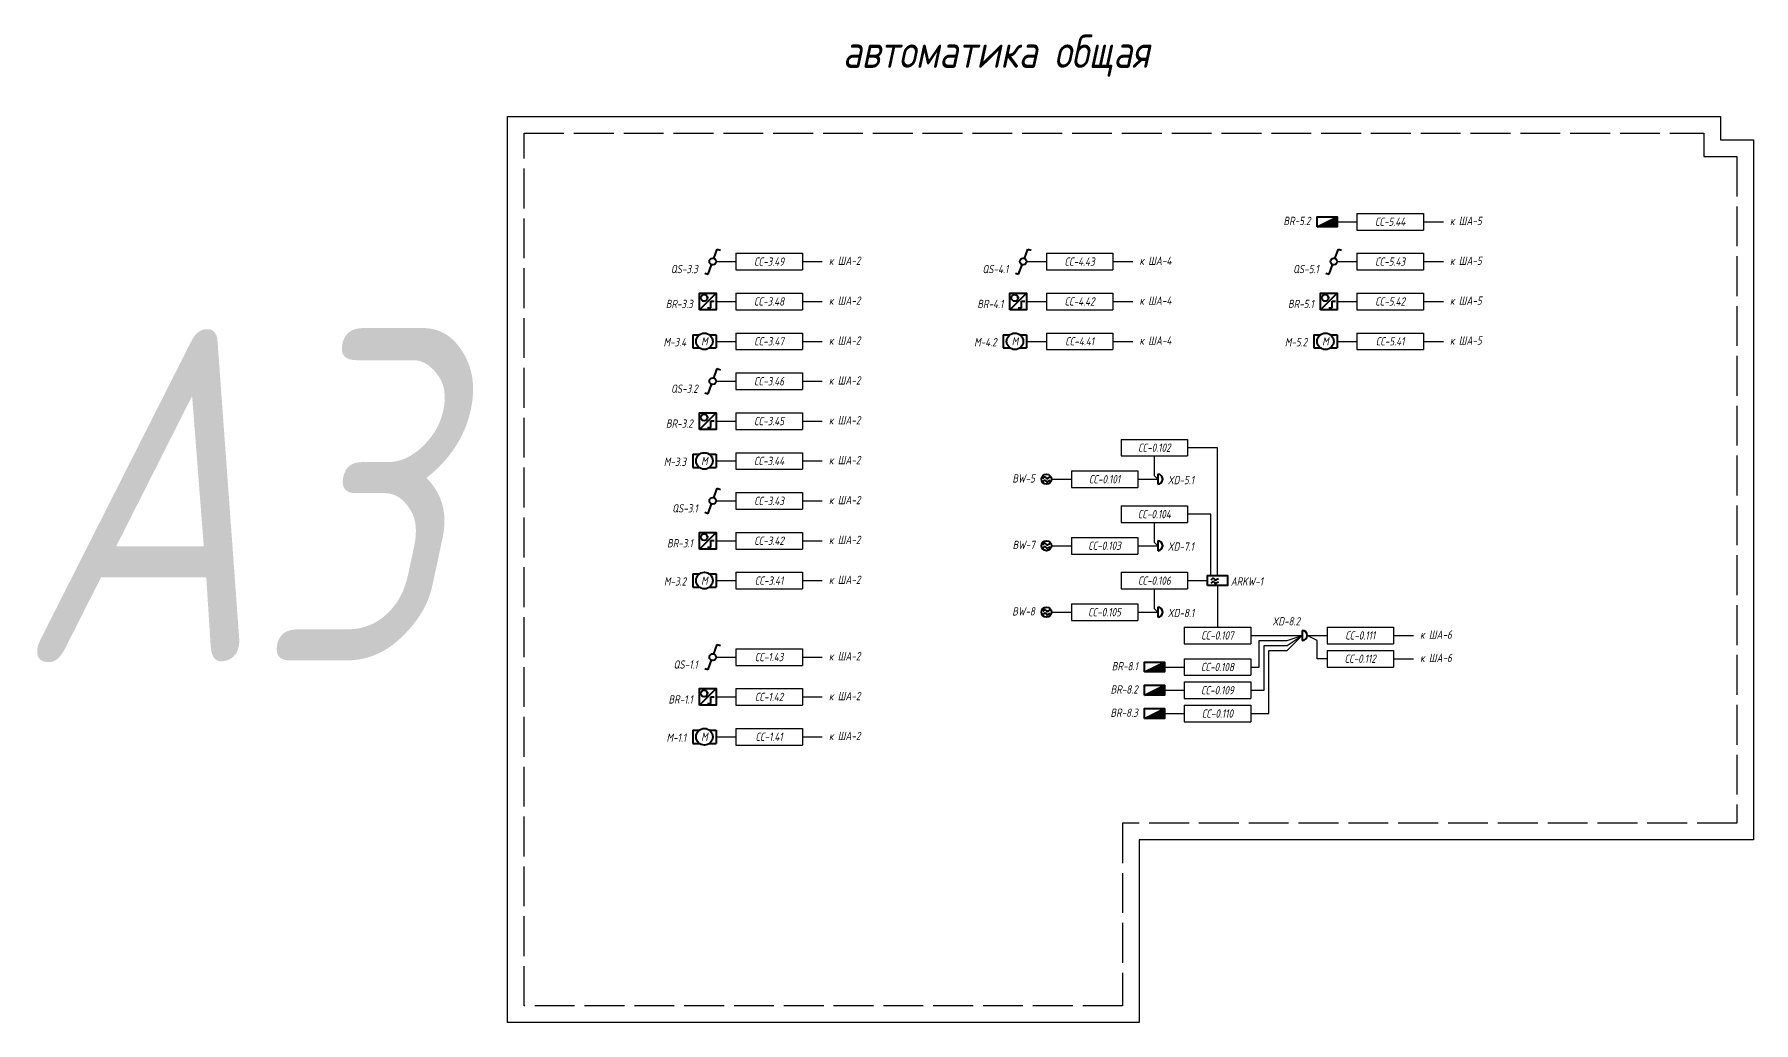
# Model space of a CAD drawing. Header units: millimetres. Extents: x -1048 to 3005, y -1068 to 487.
# Drawn here: x 1991 to 2508, y -372 to -74 of the extents above; entities that cross this region are included whole.
import ezdxf
from ezdxf.enums import TextEntityAlignment as Align

# ---------------------------------------------------------------- set-up
doc = ezdxf.new("R2010")
doc.units = ezdxf.units.MM
doc.linetypes.add('ACAD_ISO02W100', pattern=[15, 12, -3])
doc.layers.add('noprint', color=2, linetype='Continuous', plot=False)
doc.styles.add('ГОСТ-ISOCPEUR', font='isocpeui.ttf', dxfattribs={"width": 0.8})

# ---------------------------------------------------------------- blocks, each defined once
blk = doc.blocks.new('энкодер')
at = {"color": 0, "lineweight": -2}
for p, q in [((0, 0), (5, 5)), ((2.43, 3.56), (2.2, 3.9)), ((2.43, 3.56), (2.66, 3.9)), ((2.48, 0.56), (3.48, 0.56)), ((3.48, 0.56), (3.48, 2.56)), ((3.48, 2.56), (4.48, 2.56))]:
    blk.add_line(p, q, dxfattribs=at)
blk.add_lwpolyline([(0, 0), (0, 5), (5, 5), (5, 0)], close=True, dxfattribs=at)
blk.add_circle((1.43, 3.56), 1, dxfattribs=at)
blk = doc.blocks.new('электродвигатель')
at = {"color": 0, "lineweight": -2}
for p, q in [((0, 4), (0, 0)), ((0, 4), (2, 4)), ((0, 0), (2, 0)), ((5, 4), (7, 4)), ((5, 0), (7, 0)), ((7, 4), (7, 0))]:
    blk.add_line(p, q, dxfattribs=at)
blk.add_circle((3.5, 2), 2.5, dxfattribs=at)
at = {"color": 0, "lineweight": -2, "style": 'ГОСТ-ISOCPEUR', "width": 0.8}
blk.add_text('M', height=2.5, rotation=360, dxfattribs=at).set_placement((3.5, 2), align=Align.MIDDLE_CENTER)
blk = doc.blocks.new('*T393')
at = {"color": 0, "lineweight": -2}
for p, q in [((0, 0), (20, 0)), ((0, 0), (0, -5)), ((20, 0), (20, -5)), ((0, -5), (20, -5))]:
    blk.add_line(p, q, dxfattribs=at)
at = {"color": 0, "insert": (10, -2.5), "char_height": 2.5, "width": 19, "attachment_point": 5, "style": 'ГОСТ-ISOCPEUR'}
blk.add_mtext('{СС-1.41}', dxfattribs=at)
blk = doc.blocks.new('*T394')
at = {"color": 0, "lineweight": -2}
for p, q in [((0, 0), (20, 0)), ((0, 0), (0, -5)), ((20, 0), (20, -5)), ((0, -5), (20, -5))]:
    blk.add_line(p, q, dxfattribs=at)
at = {"color": 0, "insert": (10, -2.5), "char_height": 2.5, "width": 19, "attachment_point": 5, "style": 'ГОСТ-ISOCPEUR'}
blk.add_mtext('{СС-1.42}', dxfattribs=at)
blk = doc.blocks.new('*T395')
at = {"color": 0, "lineweight": -2}
for p, q in [((0, 0), (20, 0)), ((0, 0), (0, -5)), ((20, 0), (20, -5)), ((0, -5), (20, -5))]:
    blk.add_line(p, q, dxfattribs=at)
at = {"color": 0, "insert": (10, -2.5), "char_height": 2.5, "width": 19, "attachment_point": 5, "style": 'ГОСТ-ISOCPEUR'}
blk.add_mtext('{СС-1.43}', dxfattribs=at)
blk = doc.blocks.new('кнопка жалюзи')
at = {"color": 0, "lineweight": -2}
for p, q in [((0.35, 0.94), (1.39, 3.78)), ((1.39, 3.78), (2.34, 3.45)), ((-2.34, -3.45), (-1.39, -3.78)), ((-1.39, -3.78), (-0.35, -0.94))]:
    blk.add_line(p, q, dxfattribs=at)
blk.add_circle((0, 0), 1, dxfattribs=at)
blk = doc.blocks.new('*T396')
at = {"color": 0, "lineweight": -2}
for p, q in [((0, 0), (20, 0)), ((0, 0), (0, -5)), ((20, 0), (20, -5)), ((0, -5), (20, -5))]:
    blk.add_line(p, q, dxfattribs=at)
at = {"color": 0, "insert": (10, -2.5), "char_height": 2.5, "width": 19, "attachment_point": 5, "style": 'ГОСТ-ISOCPEUR'}
blk.add_mtext('{СС-3.41}', dxfattribs=at)
blk = doc.blocks.new('*T397')
at = {"color": 0, "lineweight": -2}
for p, q in [((0, 0), (20, 0)), ((0, 0), (0, -5)), ((20, 0), (20, -5)), ((0, -5), (20, -5))]:
    blk.add_line(p, q, dxfattribs=at)
at = {"color": 0, "insert": (10, -2.5), "char_height": 2.5, "width": 19, "attachment_point": 5, "style": 'ГОСТ-ISOCPEUR'}
blk.add_mtext('{СС-3.42}', dxfattribs=at)
blk = doc.blocks.new('*T398')
at = {"color": 0, "lineweight": -2}
for p, q in [((0, 0), (20, 0)), ((0, 0), (0, -5)), ((20, 0), (20, -5)), ((0, -5), (20, -5))]:
    blk.add_line(p, q, dxfattribs=at)
at = {"color": 0, "insert": (10, -2.5), "char_height": 2.5, "width": 19, "attachment_point": 5, "style": 'ГОСТ-ISOCPEUR'}
blk.add_mtext('{СС-3.43}', dxfattribs=at)
blk = doc.blocks.new('*T399')
at = {"color": 0, "lineweight": -2}
for p, q in [((0, 0), (20, 0)), ((0, 0), (0, -5)), ((20, 0), (20, -5)), ((0, -5), (20, -5))]:
    blk.add_line(p, q, dxfattribs=at)
at = {"color": 0, "insert": (10, -2.5), "char_height": 2.5, "width": 19, "attachment_point": 5, "style": 'ГОСТ-ISOCPEUR'}
blk.add_mtext('{СС-3.44}', dxfattribs=at)
blk = doc.blocks.new('*T400')
at = {"color": 0, "lineweight": -2}
for p, q in [((0, 0), (20, 0)), ((0, 0), (0, -5)), ((20, 0), (20, -5)), ((0, -5), (20, -5))]:
    blk.add_line(p, q, dxfattribs=at)
at = {"color": 0, "insert": (10, -2.5), "char_height": 2.5, "width": 19, "attachment_point": 5, "style": 'ГОСТ-ISOCPEUR'}
blk.add_mtext('{СС-3.45}', dxfattribs=at)
blk = doc.blocks.new('*T401')
at = {"color": 0, "lineweight": -2}
for p, q in [((0, 0), (20, 0)), ((0, 0), (0, -5)), ((20, 0), (20, -5)), ((0, -5), (20, -5))]:
    blk.add_line(p, q, dxfattribs=at)
at = {"color": 0, "insert": (10, -2.5), "char_height": 2.5, "width": 19, "attachment_point": 5, "style": 'ГОСТ-ISOCPEUR'}
blk.add_mtext('{СС-3.46}', dxfattribs=at)
blk = doc.blocks.new('*T402')
at = {"color": 0, "lineweight": -2}
for p, q in [((0, 0), (20, 0)), ((0, 0), (0, -5)), ((20, 0), (20, -5)), ((0, -5), (20, -5))]:
    blk.add_line(p, q, dxfattribs=at)
at = {"color": 0, "insert": (10, -2.5), "char_height": 2.5, "width": 19, "attachment_point": 5, "style": 'ГОСТ-ISOCPEUR'}
blk.add_mtext('{СС-3.47}', dxfattribs=at)
blk = doc.blocks.new('*T403')
at = {"color": 0, "lineweight": -2}
for p, q in [((0, 0), (20, 0)), ((0, 0), (0, -5)), ((20, 0), (20, -5)), ((0, -5), (20, -5))]:
    blk.add_line(p, q, dxfattribs=at)
at = {"color": 0, "insert": (10, -2.5), "char_height": 2.5, "width": 19, "attachment_point": 5, "style": 'ГОСТ-ISOCPEUR'}
blk.add_mtext('{СС-3.48}', dxfattribs=at)
blk = doc.blocks.new('*T404')
at = {"color": 0, "lineweight": -2}
for p, q in [((0, 0), (20, 0)), ((0, 0), (0, -5)), ((20, 0), (20, -5)), ((0, -5), (20, -5))]:
    blk.add_line(p, q, dxfattribs=at)
at = {"color": 0, "insert": (10, -2.5), "char_height": 2.5, "width": 19, "attachment_point": 5, "style": 'ГОСТ-ISOCPEUR'}
blk.add_mtext('{СС-3.49}', dxfattribs=at)
blk = doc.blocks.new('*T405')
at = {"color": 0, "lineweight": -2}
for p, q in [((0, 0), (20, 0)), ((0, 0), (0, -5)), ((20, 0), (20, -5)), ((0, -5), (20, -5))]:
    blk.add_line(p, q, dxfattribs=at)
at = {"color": 0, "insert": (10, -2.5), "char_height": 2.5, "width": 19, "attachment_point": 5, "style": 'ГОСТ-ISOCPEUR'}
blk.add_mtext('{СС-4.41}', dxfattribs=at)
blk = doc.blocks.new('*T406')
at = {"color": 0, "lineweight": -2}
for p, q in [((0, 0), (20, 0)), ((0, 0), (0, -5)), ((20, 0), (20, -5)), ((0, -5), (20, -5))]:
    blk.add_line(p, q, dxfattribs=at)
at = {"color": 0, "insert": (10, -2.5), "char_height": 2.5, "width": 19, "attachment_point": 5, "style": 'ГОСТ-ISOCPEUR'}
blk.add_mtext('{СС-4.42}', dxfattribs=at)
blk = doc.blocks.new('*T407')
at = {"color": 0, "lineweight": -2}
for p, q in [((0, 0), (20, 0)), ((0, 0), (0, -5)), ((20, 0), (20, -5)), ((0, -5), (20, -5))]:
    blk.add_line(p, q, dxfattribs=at)
at = {"color": 0, "insert": (10, -2.5), "char_height": 2.5, "width": 19, "attachment_point": 5, "style": 'ГОСТ-ISOCPEUR'}
blk.add_mtext('{СС-4.43}', dxfattribs=at)
blk = doc.blocks.new('*T408')
at = {"color": 0, "lineweight": -2}
for p, q in [((0, 0), (20, 0)), ((0, 0), (0, -5)), ((20, 0), (20, -5)), ((0, -5), (20, -5))]:
    blk.add_line(p, q, dxfattribs=at)
at = {"color": 0, "insert": (10, -2.5), "char_height": 2.5, "width": 19, "attachment_point": 5, "style": 'ГОСТ-ISOCPEUR'}
blk.add_mtext('{СС-5.41}', dxfattribs=at)
blk = doc.blocks.new('*T409')
at = {"color": 0, "lineweight": -2}
for p, q in [((0, 0), (20, 0)), ((0, 0), (0, -5)), ((20, 0), (20, -5)), ((0, -5), (20, -5))]:
    blk.add_line(p, q, dxfattribs=at)
at = {"color": 0, "insert": (10, -2.5), "char_height": 2.5, "width": 19, "attachment_point": 5, "style": 'ГОСТ-ISOCPEUR'}
blk.add_mtext('{СС-5.42}', dxfattribs=at)
blk = doc.blocks.new('*T410')
at = {"color": 0, "lineweight": -2}
for p, q in [((0, 0), (20, 0)), ((0, 0), (0, -5)), ((20, 0), (20, -5)), ((0, -5), (20, -5))]:
    blk.add_line(p, q, dxfattribs=at)
at = {"color": 0, "insert": (10, -2.5), "char_height": 2.5, "width": 19, "attachment_point": 5, "style": 'ГОСТ-ISOCPEUR'}
blk.add_mtext('{СС-5.43}', dxfattribs=at)
blk = doc.blocks.new('счетчик воды')
at = {"lineweight": -2}
blk.add_hatch(color=0, dxfattribs=at).paths.add_polyline_path([(6, 0), (6, 3), (0, 0)])
at = {"color": 0, "lineweight": -2}
blk.add_line((0, 0), (6, 3), dxfattribs=at)
blk.add_lwpolyline([(0, 0), (0, 3), (6, 3), (6, 0)], close=True, dxfattribs=at)
blk = doc.blocks.new('контроллер протечек')
at = {"color": 0, "lineweight": -2}
blk.add_lwpolyline([(0, 0), (0, 3), (6, 3), (6, 0)], close=True, dxfattribs=at)
at = {"color": 0, "lineweight": -2, "start_tangent": (0.745789, 0.666182), "end_tangent": (0.976749, -0.214388)}
for points in [[(1.1, 1.73), (1.77, 2.23), (2.38, 1.68), (3.32, 2.1)], [(1.1, 0.73), (1.77, 1.23), (2.38, 0.68), (3.32, 1.1)]]:
    blk.add_spline(points, degree=3, dxfattribs=at)
blk = doc.blocks.new('датчик протечки')
at = {"color": 0, "lineweight": -2}
blk.add_circle((0, 0), 1.5, dxfattribs=at)
at = {"color": 0, "lineweight": -2, "start_tangent": (0.745789, 0.666182), "end_tangent": (0.976749, -0.214388)}
for points in [[(-1.08, 0.27), (-0.41, 0.76), (0.2, 0.22), (1.14, 0.64)], [(-1.08, -0.73), (-0.41, -0.24), (0.2, -0.78), (1.14, -0.36)]]:
    blk.add_spline(points, degree=3, dxfattribs=at)
blk = doc.blocks.new('коробка коммутационная')
at = {"color": 0, "lineweight": -2}
blk.add_line((0, 3), (0, 0), dxfattribs=at)
blk.add_arc((0, 1.5), 1.5, 270, 90, dxfattribs=at)
blk = doc.blocks.new('*T411')
at = {"color": 0, "lineweight": -2}
for p, q in [((0, 0), (20, 0)), ((0, 0), (0, -5)), ((20, 0), (20, -5)), ((0, -5), (20, -5))]:
    blk.add_line(p, q, dxfattribs=at)
at = {"color": 0, "insert": (10, -2.5), "char_height": 2.5, "width": 19, "attachment_point": 5, "style": 'ГОСТ-ISOCPEUR'}
blk.add_mtext('{СС-0.101}', dxfattribs=at)
blk = doc.blocks.new('*T412')
at = {"color": 0, "lineweight": -2}
for p, q in [((0, 0), (20, 0)), ((0, 0), (0, -5)), ((20, 0), (20, -5)), ((0, -5), (20, -5))]:
    blk.add_line(p, q, dxfattribs=at)
at = {"color": 0, "insert": (10, -2.5), "char_height": 2.5, "width": 19, "attachment_point": 5, "style": 'ГОСТ-ISOCPEUR'}
blk.add_mtext('{СС-0.102}', dxfattribs=at)
blk = doc.blocks.new('*T413')
at = {"color": 0, "lineweight": -2}
for p, q in [((0, 0), (20, 0)), ((0, 0), (0, -5)), ((20, 0), (20, -5)), ((0, -5), (20, -5))]:
    blk.add_line(p, q, dxfattribs=at)
at = {"color": 0, "insert": (10, -2.5), "char_height": 2.5, "width": 19, "attachment_point": 5, "style": 'ГОСТ-ISOCPEUR'}
blk.add_mtext('{СС-5.44}', dxfattribs=at)
blk = doc.blocks.new('*T414')
at = {"color": 0, "lineweight": -2}
for p, q in [((0, 0), (20, 0)), ((0, 0), (0, -5)), ((20, 0), (20, -5)), ((0, -5), (20, -5))]:
    blk.add_line(p, q, dxfattribs=at)
at = {"color": 0, "insert": (10, -2.5), "char_height": 2.5, "width": 19, "attachment_point": 5, "style": 'ГОСТ-ISOCPEUR'}
blk.add_mtext('{СС-0.103}', dxfattribs=at)
blk = doc.blocks.new('*T415')
at = {"color": 0, "lineweight": -2}
for p, q in [((0, 0), (20, 0)), ((0, 0), (0, -5)), ((20, 0), (20, -5)), ((0, -5), (20, -5))]:
    blk.add_line(p, q, dxfattribs=at)
at = {"color": 0, "insert": (10, -2.5), "char_height": 2.5, "width": 19, "attachment_point": 5, "style": 'ГОСТ-ISOCPEUR'}
blk.add_mtext('{СС-0.104}', dxfattribs=at)
blk = doc.blocks.new('*T416')
at = {"color": 0, "lineweight": -2}
for p, q in [((0, 0), (20, 0)), ((0, 0), (0, -5)), ((20, 0), (20, -5)), ((0, -5), (20, -5))]:
    blk.add_line(p, q, dxfattribs=at)
at = {"color": 0, "insert": (10, -2.5), "char_height": 2.5, "width": 19, "attachment_point": 5, "style": 'ГОСТ-ISOCPEUR'}
blk.add_mtext('{СС-0.105}', dxfattribs=at)
blk = doc.blocks.new('*T417')
at = {"color": 0, "lineweight": -2}
for p, q in [((0, 0), (20, 0)), ((0, 0), (0, -5)), ((20, 0), (20, -5)), ((0, -5), (20, -5))]:
    blk.add_line(p, q, dxfattribs=at)
at = {"color": 0, "insert": (10, -2.5), "char_height": 2.5, "width": 19, "attachment_point": 5, "style": 'ГОСТ-ISOCPEUR'}
blk.add_mtext('{СС-0.106}', dxfattribs=at)
blk = doc.blocks.new('*T418')
at = {"color": 0, "lineweight": -2}
for p, q in [((0, 0), (20, 0)), ((0, 0), (0, -5)), ((20, 0), (20, -5)), ((0, -5), (20, -5))]:
    blk.add_line(p, q, dxfattribs=at)
at = {"color": 0, "insert": (10, -2.5), "char_height": 2.5, "width": 19, "attachment_point": 5, "style": 'ГОСТ-ISOCPEUR'}
blk.add_mtext('{СС-0.107}', dxfattribs=at)
blk = doc.blocks.new('*T419')
at = {"color": 0, "lineweight": -2}
for p, q in [((0, 0), (20, 0)), ((0, 0), (0, -5)), ((20, 0), (20, -5)), ((0, -5), (20, -5))]:
    blk.add_line(p, q, dxfattribs=at)
at = {"color": 0, "insert": (10, -2.5), "char_height": 2.5, "width": 19, "attachment_point": 5, "style": 'ГОСТ-ISOCPEUR'}
blk.add_mtext('{СС-0.108}', dxfattribs=at)
blk = doc.blocks.new('*T420')
at = {"color": 0, "lineweight": -2}
for p, q in [((0, 0), (20, 0)), ((0, 0), (0, -5)), ((20, 0), (20, -5)), ((0, -5), (20, -5))]:
    blk.add_line(p, q, dxfattribs=at)
at = {"color": 0, "insert": (10, -2.5), "char_height": 2.5, "width": 19, "attachment_point": 5, "style": 'ГОСТ-ISOCPEUR'}
blk.add_mtext('{СС-0.109}', dxfattribs=at)
blk = doc.blocks.new('*T421')
at = {"color": 0, "lineweight": -2}
for p, q in [((0, 0), (20, 0)), ((0, 0), (0, -5)), ((20, 0), (20, -5)), ((0, -5), (20, -5))]:
    blk.add_line(p, q, dxfattribs=at)
at = {"color": 0, "insert": (10, -2.5), "char_height": 2.5, "width": 19, "attachment_point": 5, "style": 'ГОСТ-ISOCPEUR'}
blk.add_mtext('{СС-0.110}', dxfattribs=at)
blk = doc.blocks.new('*T422')
at = {"color": 0, "lineweight": -2}
for p, q in [((0, 0), (20, 0)), ((0, 0), (0, -5)), ((20, 0), (20, -5)), ((0, -5), (20, -5))]:
    blk.add_line(p, q, dxfattribs=at)
at = {"color": 0, "insert": (10, -2.5), "char_height": 2.5, "width": 19, "attachment_point": 5, "style": 'ГОСТ-ISOCPEUR'}
blk.add_mtext('{СС-0.111}', dxfattribs=at)
blk = doc.blocks.new('*T423')
at = {"color": 0, "lineweight": -2}
for p, q in [((0, 0), (20, 0)), ((0, 0), (0, -5)), ((20, 0), (20, -5)), ((0, -5), (20, -5))]:
    blk.add_line(p, q, dxfattribs=at)
at = {"color": 0, "insert": (10, -2.5), "char_height": 2.5, "width": 19, "attachment_point": 5, "style": 'ГОСТ-ISOCPEUR'}
blk.add_mtext('{СС-0.112}', dxfattribs=at)

msp = doc.modelspace()

# ---------------------------------------------------------------- linework, layer by layer
at = {"ltscale": 0.2}
for p, q in [((2382.79, -130.5), (2388.79, -130.5)), ((2408.79, -130.5), (2414.79, -130.5)), ((2195.79, -142.5), (2201.79, -142.5)), ((2221.79, -142.5), (2227.79, -142.5)), ((2289.29, -142.5), (2295.29, -142.5)), ((2315.29, -142.5), (2321.29, -142.5)), ((2382.79, -142.5), (2388.79, -142.5)), ((2408.79, -142.5), (2414.79, -142.5)), ((2195.79, -154.5), (2201.79, -154.5)), ((2221.79, -154.5), (2227.79, -154.5)), ((2289.29, -154.5), (2295.29, -154.5)), ((2315.29, -154.5), (2321.29, -154.5)), ((2382.79, -154.5), (2388.79, -154.5)), ((2408.79, -154.5), (2414.79, -154.5)), ((2195.79, -166.5), (2201.79, -166.5)), ((2221.79, -166.5), (2227.79, -166.5)), ((2289.29, -166.5), (2295.29, -166.5)), ((2315.29, -166.5), (2321.29, -166.5)), ((2382.79, -166.5), (2388.79, -166.5)), ((2408.79, -166.5), (2414.79, -166.5)), ((2195.79, -178.5), (2201.79, -178.5)), ((2221.79, -178.5), (2227.79, -178.5)), ((2195.79, -190.5), (2201.79, -190.5)), ((2221.79, -190.5), (2227.79, -190.5)), ((2195.79, -202.5), (2201.79, -202.5)), ((2221.79, -202.5), (2227.79, -202.5)), ((2296.79, -208), (2302.79, -208)), ((2322.79, -208), (2328.79, -208)), ((2195.79, -214.5), (2201.79, -214.5)), ((2221.79, -214.5), (2227.79, -214.5)), ((2195.79, -226.5), (2201.79, -226.5)), ((2221.79, -226.5), (2227.79, -226.5)), ((2296.79, -228), (2302.79, -228)), ((2322.79, -228), (2328.79, -228)), ((2195.79, -238.5), (2201.79, -238.5)), ((2221.79, -238.5), (2227.79, -238.5)), ((2337.79, -238.5), (2343.79, -238.5)), ((2296.79, -248), (2302.79, -248)), ((2322.79, -248), (2328.79, -248)), ((2356.79, -255), (2372.29, -255)), ((2373.79, -255), (2379.79, -255)), ((2399.79, -255), (2405.79, -255)), ((2195.79, -261.5), (2201.79, -261.5)), ((2221.79, -261.5), (2227.79, -261.5)), ((2399.79, -262), (2405.79, -262)), ((2330.79, -264.5), (2336.79, -264.5)), ((2195.79, -273.5), (2201.79, -273.5)), ((2221.79, -273.5), (2227.79, -273.5)), ((2330.79, -271.5), (2336.79, -271.5)), ((2330.79, -278.5), (2336.79, -278.5)), ((2195.79, -285.5), (2201.79, -285.5)), ((2221.79, -285.5), (2227.79, -285.5))]:
    msp.add_line(p, q, dxfattribs=at)
msp.add_line((2346.79, -240), (2346.79, -252.5))
at = {"ltscale": 8, "flags": 128}
for points in [[(2328.79, -208), (2327.79, -207), (2327.79, -201)], [(2328.79, -228), (2327.79, -227), (2327.79, -221)], [(2328.79, -248), (2327.79, -247), (2327.79, -241)]]:
    msp.add_lwpolyline(points, dxfattribs=at)
for points in [[(2346.79, -237), (2346.79, -198.5), (2337.79, -198.5)], [(2344.79, -237), (2344.79, -218.5), (2337.79, -218.5)], [(2356.79, -264.5), (2359.29, -264.5), (2359.29, -256.5), (2367.79, -256.5), (2372.29, -255)], [(2356.79, -271.5), (2360.79, -271.5), (2360.79, -258), (2367.79, -258), (2372.29, -255)], [(2356.79, -278.5), (2362.29, -278.5), (2362.29, -259.5), (2367.79, -259.5), (2372.29, -255)], [(2379.79, -262), (2376.79, -262), (2376.79, -256.5), (2373.79, -255)]]:
    msp.add_lwpolyline(points)
at = {"layer": 'noprint'}
msp.add_lwpolyline([(2133, -98.88), (2498.21, -98.88), (2498.21, -105.88), (2508.21, -105.88), (2508.21, -316.5), (2323.21, -316.5), (2323.21, -371.5), (2133, -371.5)], close=True, dxfattribs=at)
at = {"layer": 'noprint', "linetype": 'ACAD_ISO02W100'}
msp.add_lwpolyline([(2138, -103.88), (2493.21, -103.88), (2493.21, -110.88), (2503.21, -110.88), (2503.21, -311.5), (2318.21, -311.5), (2318.21, -366.5), (2138, -366.5)], close=True, dxfattribs=at)

# ---------------------------------------------------------------- block references
at = {"lineweight": 40}
for name, p in [('счетчик воды', (2376.79, -132)), ('кнопка жалюзи', (2194.79, -142.5)), ('кнопка жалюзи', (2288.29, -142.5)), ('кнопка жалюзи', (2381.79, -142.5)), ('энкодер', (2190.79, -157)), ('энкодер', (2284.29, -157)), ('энкодер', (2377.79, -157)), ('электродвигатель', (2188.79, -168.5)), ('электродвигатель', (2282.29, -168.5)), ('электродвигатель', (2375.79, -168.5)), ('кнопка жалюзи', (2194.79, -178.5)), ('энкодер', (2190.79, -193)), ('электродвигатель', (2188.79, -204.5)), ('датчик протечки', (2295.29, -208)), ('коробка коммутационная', (2328.79, -209.5)), ('кнопка жалюзи', (2194.79, -214.5)), ('энкодер', (2190.79, -229)), ('датчик протечки', (2295.29, -228)), ('коробка коммутационная', (2328.79, -229.5)), ('электродвигатель', (2188.79, -240.5)), ('контроллер протечек', (2343.79, -240)), ('датчик протечки', (2295.29, -248)), ('коробка коммутационная', (2328.79, -249.5)), ('коробка коммутационная', (2372.29, -256.5)), ('кнопка жалюзи', (2194.79, -261.5)), ('счетчик воды', (2324.79, -266)), ('энкодер', (2190.79, -276)), ('счетчик воды', (2324.79, -273)), ('счетчик воды', (2324.79, -280)), ('электродвигатель', (2188.79, -287.5))]:
    msp.add_blockref(name, p, dxfattribs=at)
for name, p in [('*T413', (2388.79, -128)), ('*T404', (2201.79, -140)), ('*T407', (2295.29, -140)), ('*T410', (2388.79, -140)), ('*T403', (2201.79, -152)), ('*T406', (2295.29, -152)), ('*T409', (2388.79, -152)), ('*T402', (2201.79, -164)), ('*T405', (2295.29, -164)), ('*T408', (2388.79, -164)), ('*T401', (2201.79, -176)), ('*T400', (2201.79, -188)), ('*T412', (2317.79, -196)), ('*T399', (2201.79, -200)), ('*T411', (2302.79, -205.5)), ('*T398', (2201.79, -212)), ('*T415', (2317.79, -216)), ('*T397', (2201.79, -224)), ('*T414', (2302.79, -225.5)), ('*T396', (2201.79, -236)), ('*T417', (2317.79, -236)), ('*T416', (2302.79, -245.5)), ('*T418', (2336.79, -252.5)), ('*T422', (2379.79, -252.5)), ('*T395', (2201.79, -259)), ('*T419', (2336.79, -262)), ('*T423', (2379.79, -259.5)), ('*T420', (2336.79, -269)), ('*T394', (2201.79, -271)), ('*T421', (2336.79, -276)), ('*T393', (2201.79, -283))]:
    msp.add_blockref(name, p)

# ---------------------------------------------------------------- texts
at = {"style": 'ГОСТ-ISOCPEUR', "width": 0.8}
for s, p in [('BR-5.2', (2374.79, -131.5)), ('QS-3.3', (2190.29, -146)), ('QS-4.1', (2283.79, -146)), ('QS-5.1', (2377.29, -146)), ('BR-3.3', (2188.79, -156.5)), ('BR-4.1', (2282.29, -156.5)), ('BR-5.1', (2375.79, -156.5)), ('M-3.4', (2186.79, -168)), ('M-4.2', (2280.29, -168)), ('M-5.2', (2373.79, -168)), ('QS-3.2', (2190.29, -182)), ('BR-3.2', (2188.79, -192.5)), ('M-3.3', (2186.79, -204)), ('BW-5', (2291.79, -209)), ('QS-3.1', (2190.29, -218)), ('BR-3.1', (2188.79, -228.5)), ('BW-7', (2291.79, -229)), ('M-3.2', (2186.79, -240)), ('BW-8', (2291.79, -249)), ('QS-1.1', (2190.29, -265)), ('BR-8.1', (2322.79, -265.5)), ('BR-1.1', (2188.79, -275.5)), ('BR-8.2', (2322.79, -272.5)), ('BR-8.3', (2322.79, -279.5)), ('M-1.1', (2186.79, -287))]:
    msp.add_text(s, height=2.5, dxfattribs=at).set_placement(p, align=Align.RIGHT)
for s, p in [('к ША-5', (2416.79, -131.5)), ('к ША-2', (2229.79, -143.5)), ('к ША-4', (2323.29, -143.5)), ('к ША-5', (2416.79, -143.5)), ('к ША-2', (2229.79, -155.5)), ('к ША-4', (2323.29, -155.5)), ('к ША-5', (2416.79, -155.5)), ('к ША-2', (2229.79, -167.5)), ('к ША-4', (2323.29, -167.5)), ('к ША-5', (2416.79, -167.5)), ('к ША-2', (2229.79, -179.5)), ('к ША-2', (2229.79, -191.5)), ('к ША-2', (2229.79, -203.5)), ('XD-5.1', (2331.79, -209.5)), ('к ША-2', (2229.79, -215.5)), ('к ША-2', (2229.79, -227.5)), ('XD-7.1', (2331.79, -229.5)), ('к ША-2', (2229.79, -239.5)), ('ARKW-1', (2350.79, -240)), ('XD-8.1', (2331.79, -249.5)), ('XD-8.2', (2363.29, -252)), ('к ША-6', (2407.79, -256)), ('к ША-2', (2229.79, -262.5)), ('к ША-6', (2407.79, -263)), ('к ША-2', (2229.79, -274.5)), ('к ША-2', (2229.79, -286.5))]:
    msp.add_text(s, height=2.5, dxfattribs=at).set_placement(p)
at = {"layer": 'noprint', "style": 'ГОСТ-ISOCPEUR', "width": 0.8}
for s, height, p in [('автоматика общая', 10, (2233.96, -84.2)), ('А3', 100, (1984.86, -262.83))]:
    msp.add_text(s, height=height, dxfattribs=at).set_placement(p)

doc.saveas('drawing.dxf')
